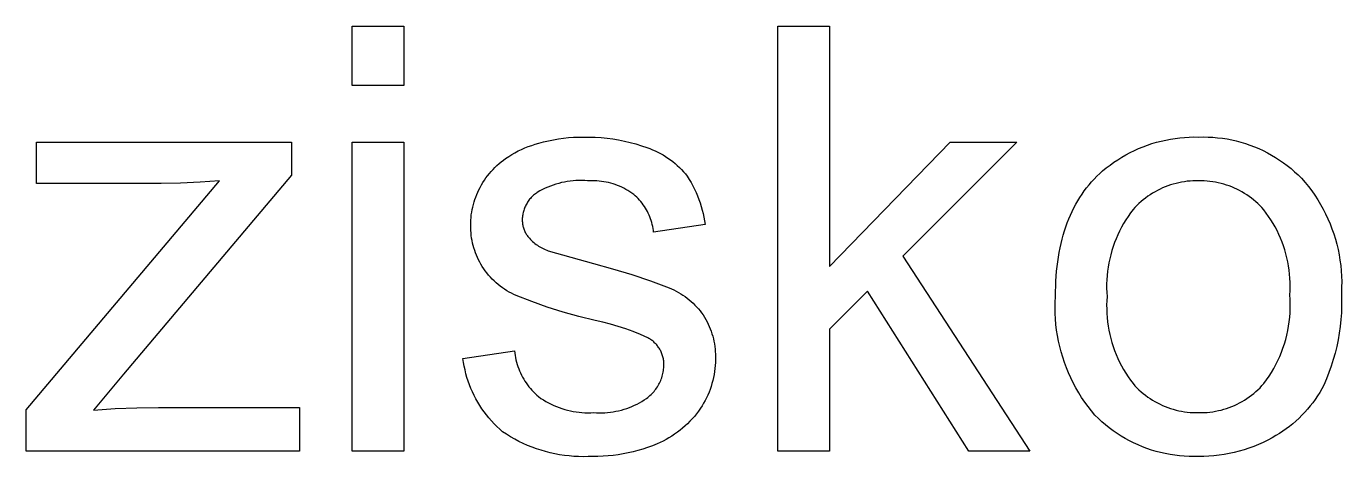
# Model space of a CAD drawing. Header units: millimetres. Extents: x 373 to 3451, y -552 to 1598.
# Drawn here: x 2489.3 to 2554.9, y -416.7 to -395.2 of the extents above; entities that cross this region are included whole.
import ezdxf

# ---------------------------------------------------------------- set-up
doc = ezdxf.new("R2010")
doc.units = ezdxf.units.MM
doc.header["$MEASUREMENT"] = 0
doc.layers.add('Domyślny', color=7, linetype='Continuous', true_color=0x000000)

msp = doc.modelspace()

# ---------------------------------------------------------------- linework, layer by layer
at = {"layer": 'Domyślny'}
for p, q in [((2505.543, -398.19), (2505.543, -395.237)), ((2505.543, -395.237), (2508.111, -395.237)), ((2508.111, -395.237), (2508.111, -398.19)), ((2526.765, -416.423), (2526.765, -395.237)), ((2526.765, -395.237), (2529.333, -395.237)), ((2529.333, -395.237), (2529.333, -407.212)), ((2508.111, -398.19), (2505.543, -398.19)), ((2489.814, -403.069), (2489.814, -401.015)), ((2489.814, -401.015), (2502.526, -401.015)), ((2502.526, -401.015), (2502.526, -402.652)), ((2505.543, -416.423), (2505.543, -401.015)), ((2505.543, -401.015), (2508.111, -401.015)), ((2508.111, -401.015), (2508.111, -416.423)), ((2514.149, -401.301), (2514.318, -401.234)), ((2514.318, -401.234), (2514.489, -401.172)), ((2514.489, -401.172), (2514.663, -401.117)), ((2514.663, -401.117), (2514.838, -401.067)), ((2514.838, -401.067), (2515.081, -401.001)), ((2515.081, -401.001), (2515.326, -400.943)), ((2515.326, -400.943), (2515.573, -400.892)), ((2515.573, -400.892), (2515.821, -400.85)), ((2515.821, -400.85), (2516.07, -400.815)), ((2516.07, -400.815), (2516.321, -400.789)), ((2516.321, -400.789), (2516.572, -400.771)), ((2516.572, -400.771), (2516.823, -400.76)), ((2516.823, -400.76), (2517.075, -400.758)), ((2517.075, -400.758), (2517.368, -400.757)), ((2517.368, -400.757), (2517.661, -400.766)), ((2517.661, -400.766), (2517.953, -400.785)), ((2517.953, -400.785), (2518.244, -400.814)), ((2518.244, -400.814), (2518.535, -400.852)), ((2518.535, -400.852), (2518.824, -400.901)), ((2518.824, -400.901), (2519.111, -400.959)), ((2519.111, -400.959), (2519.396, -401.026)), ((2519.396, -401.026), (2519.678, -401.103)), ((2519.678, -401.103), (2519.958, -401.19)), ((2519.958, -401.19), (2520.235, -401.286)), ((2529.333, -407.212), (2535.354, -401.015)), ((2538.67, -401.015), (2532.985, -406.695)), ((2535.354, -401.015), (2538.67, -401.015)), ((2544.96, -401.243), (2545.181, -401.161)), ((2545.181, -401.161), (2545.405, -401.086)), ((2545.405, -401.086), (2545.631, -401.018)), ((2545.631, -401.018), (2545.859, -400.958)), ((2545.859, -400.958), (2546.089, -400.906)), ((2546.089, -400.906), (2546.321, -400.861)), ((2546.321, -400.861), (2546.554, -400.825)), ((2546.554, -400.825), (2546.788, -400.796)), ((2546.788, -400.796), (2547.023, -400.774)), ((2547.023, -400.774), (2547.259, -400.761)), ((2547.259, -400.761), (2547.495, -400.756)), ((2547.495, -400.756), (2547.731, -400.758)), ((2547.731, -400.758), (2547.968, -400.754)), ((2547.968, -400.754), (2548.205, -400.758)), ((2548.205, -400.758), (2548.441, -400.77)), ((2548.441, -400.77), (2548.677, -400.791)), ((2548.677, -400.791), (2548.913, -400.819)), ((2548.913, -400.819), (2549.147, -400.856)), ((2549.147, -400.856), (2549.379, -400.901)), ((2549.379, -400.901), (2549.61, -400.954)), ((2549.61, -400.954), (2549.839, -401.015)), ((2549.839, -401.015), (2550.066, -401.084)), ((2550.066, -401.084), (2550.29, -401.16)), ((2550.29, -401.16), (2550.512, -401.245)), ((2513.079, -401.906), (2513.191, -401.823)), ((2513.191, -401.823), (2513.343, -401.723)), ((2513.343, -401.723), (2513.498, -401.628)), ((2513.498, -401.628), (2513.656, -401.538)), ((2513.656, -401.538), (2513.818, -401.453)), ((2513.818, -401.453), (2513.982, -401.374)), ((2513.982, -401.374), (2514.149, -401.301)), ((2520.235, -401.286), (2520.373, -401.335)), ((2520.373, -401.335), (2520.51, -401.39)), ((2520.51, -401.39), (2520.644, -401.449)), ((2520.644, -401.449), (2520.777, -401.512)), ((2520.777, -401.512), (2520.907, -401.581)), ((2520.907, -401.581), (2521.035, -401.653)), ((2521.035, -401.653), (2521.16, -401.73)), ((2521.16, -401.73), (2521.283, -401.811)), ((2521.283, -401.811), (2521.403, -401.896)), ((2543.506, -402.019), (2543.702, -401.888)), ((2543.702, -401.888), (2543.902, -401.763)), ((2543.902, -401.763), (2544.107, -401.645)), ((2544.107, -401.645), (2544.315, -401.534)), ((2544.315, -401.534), (2544.527, -401.43)), ((2544.527, -401.43), (2544.742, -401.333)), ((2544.742, -401.333), (2544.96, -401.243)), ((2550.512, -401.245), (2550.73, -401.337)), ((2550.73, -401.337), (2550.945, -401.437)), ((2550.945, -401.437), (2551.157, -401.544)), ((2551.157, -401.544), (2551.364, -401.658)), ((2551.364, -401.658), (2551.568, -401.779)), ((2551.568, -401.779), (2551.767, -401.908)), ((2512.379, -402.578), (2512.47, -402.472)), ((2512.47, -402.472), (2512.563, -402.37)), ((2512.563, -402.37), (2512.66, -402.27)), ((2512.66, -402.27), (2512.76, -402.174)), ((2512.76, -402.174), (2512.863, -402.081)), ((2512.863, -402.081), (2512.97, -401.992)), ((2512.97, -401.992), (2513.079, -401.906)), ((2521.403, -401.896), (2521.519, -401.985)), ((2521.519, -401.985), (2521.633, -402.079)), ((2521.633, -402.079), (2521.743, -402.176)), ((2521.743, -402.176), (2521.85, -402.276)), ((2521.85, -402.276), (2521.954, -402.381)), ((2521.954, -402.381), (2522.054, -402.489)), ((2522.054, -402.489), (2522.15, -402.6)), ((2542.801, -402.581), (2542.946, -402.451)), ((2542.946, -402.451), (2543.128, -402.301)), ((2543.128, -402.301), (2543.314, -402.157)), ((2543.314, -402.157), (2543.506, -402.019)), ((2551.767, -401.908), (2551.962, -402.043)), ((2551.962, -402.043), (2552.151, -402.185)), ((2552.151, -402.185), (2552.336, -402.334)), ((2552.336, -402.334), (2552.515, -402.489)), ((2552.515, -402.489), (2552.689, -402.65)), ((2489.3, -414.367), (2498.93, -402.941)), ((2496.021, -403.069), (2489.814, -403.069)), ((2502.526, -402.652), (2494.151, -412.587)), ((2496.992, -403.051), (2496.021, -403.069)), ((2497.962, -403.009), (2496.992, -403.051)), ((2498.93, -402.941), (2497.962, -403.009)), ((2511.917, -403.27), (2511.984, -403.148)), ((2511.984, -403.148), (2512.056, -403.029)), ((2512.056, -403.029), (2512.131, -402.913)), ((2512.131, -402.913), (2512.21, -402.798)), ((2512.21, -402.798), (2512.293, -402.687)), ((2512.293, -402.687), (2512.379, -402.578)), ((2515.559, -403.151), (2515.422, -403.201)), ((2515.697, -403.107), (2515.559, -403.151)), ((2515.837, -403.067), (2515.697, -403.107)), ((2515.978, -403.032), (2515.837, -403.067)), ((2516.12, -403.002), (2515.978, -403.032)), ((2516.263, -402.977), (2516.12, -403.002)), ((2516.407, -402.957), (2516.263, -402.977)), ((2516.552, -402.941), (2516.407, -402.957)), ((2516.697, -402.931), (2516.552, -402.941)), ((2516.842, -402.926), (2516.697, -402.931)), ((2516.987, -402.926), (2516.842, -402.926)), ((2517.133, -402.931), (2516.987, -402.926)), ((2517.278, -402.941), (2517.133, -402.931)), ((2517.394, -402.935), (2517.278, -402.941)), ((2517.511, -402.934), (2517.394, -402.935)), ((2517.628, -402.936), (2517.511, -402.934)), ((2517.744, -402.942), (2517.628, -402.936)), ((2517.86, -402.953), (2517.744, -402.942)), ((2517.976, -402.967), (2517.86, -402.953)), ((2518.092, -402.984), (2517.976, -402.967)), ((2518.206, -403.006), (2518.092, -402.984)), ((2518.32, -403.032), (2518.206, -403.006)), ((2518.433, -403.061), (2518.32, -403.032)), ((2518.545, -403.094), (2518.433, -403.061)), ((2518.656, -403.13), (2518.545, -403.094)), ((2518.765, -403.171), (2518.656, -403.13)), ((2518.873, -403.215), (2518.765, -403.171)), ((2522.15, -402.6), (2522.242, -402.714)), ((2522.242, -402.714), (2522.342, -402.87)), ((2522.342, -402.87), (2522.436, -403.03)), ((2522.436, -403.03), (2522.525, -403.192)), ((2522.525, -403.192), (2522.609, -403.357)), ((2542.147, -403.292), (2542.269, -403.141)), ((2542.269, -403.141), (2542.395, -402.995)), ((2542.395, -402.995), (2542.526, -402.853)), ((2542.526, -402.853), (2542.661, -402.715)), ((2542.661, -402.715), (2542.801, -402.581)), ((2546.2, -403.191), (2546.068, -403.241)), ((2546.334, -403.145), (2546.2, -403.191)), ((2546.47, -403.103), (2546.334, -403.145)), ((2546.607, -403.067), (2546.47, -403.103)), ((2546.745, -403.034), (2546.607, -403.067)), ((2546.884, -403.007), (2546.745, -403.034)), ((2547.024, -402.984), (2546.884, -403.007)), ((2547.165, -402.966), (2547.024, -402.984)), ((2547.306, -402.953), (2547.165, -402.966)), ((2547.447, -402.944), (2547.306, -402.953)), ((2547.589, -402.94), (2547.447, -402.944)), ((2547.731, -402.941), (2547.589, -402.94)), ((2547.872, -402.941), (2547.731, -402.941)), ((2548.013, -402.945), (2547.872, -402.941)), ((2548.153, -402.954), (2548.013, -402.945)), ((2548.294, -402.968), (2548.153, -402.954)), ((2548.433, -402.987), (2548.294, -402.968)), ((2548.572, -403.01), (2548.433, -402.987)), ((2548.711, -403.038), (2548.572, -403.01)), ((2548.848, -403.071), (2548.711, -403.038)), ((2548.984, -403.108), (2548.848, -403.071)), ((2549.119, -403.15), (2548.984, -403.108)), ((2549.252, -403.196), (2549.119, -403.15)), ((2549.383, -403.247), (2549.252, -403.196)), ((2552.689, -402.65), (2552.858, -402.817)), ((2552.858, -402.817), (2553.034, -403.02)), ((2553.034, -403.02), (2553.203, -403.229)), ((2511.656, -403.872), (2511.7, -403.748)), ((2511.7, -403.748), (2511.748, -403.626)), ((2511.748, -403.626), (2511.801, -403.505)), ((2511.801, -403.505), (2511.857, -403.387)), ((2511.857, -403.387), (2511.917, -403.27)), ((2514.425, -403.818), (2514.388, -403.862)), ((2514.463, -403.775), (2514.425, -403.818)), ((2514.503, -403.734), (2514.463, -403.775)), ((2514.544, -403.694), (2514.503, -403.734)), ((2514.587, -403.656), (2514.544, -403.694)), ((2514.63, -403.619), (2514.587, -403.656)), ((2514.675, -403.583), (2514.63, -403.619)), ((2514.721, -403.549), (2514.675, -403.583)), ((2514.769, -403.517), (2514.721, -403.549)), ((2514.895, -403.445), (2514.769, -403.517)), ((2515.024, -403.377), (2514.895, -403.445)), ((2515.154, -403.314), (2515.024, -403.377)), ((2515.287, -403.255), (2515.154, -403.314)), ((2515.422, -403.201), (2515.287, -403.255)), ((2518.98, -403.263), (2518.873, -403.215)), ((2519.085, -403.314), (2518.98, -403.263)), ((2519.188, -403.368), (2519.085, -403.314)), ((2519.289, -403.426), (2519.188, -403.368)), ((2519.389, -403.488), (2519.289, -403.426)), ((2519.486, -403.552), (2519.389, -403.488)), ((2519.581, -403.62), (2519.486, -403.552)), ((2519.655, -403.686), (2519.581, -403.62)), ((2519.727, -403.755), (2519.655, -403.686)), ((2519.796, -403.826), (2519.727, -403.755)), ((2519.863, -403.899), (2519.796, -403.826)), ((2522.609, -403.357), (2522.687, -403.525)), ((2522.687, -403.525), (2522.76, -403.695)), ((2522.76, -403.695), (2522.827, -403.868)), ((2541.707, -403.938), (2541.81, -403.77)), ((2541.81, -403.77), (2541.918, -403.607)), ((2541.918, -403.607), (2542.03, -403.447)), ((2542.03, -403.447), (2542.147, -403.292)), ((2545.084, -403.798), (2544.972, -403.885)), ((2545.198, -403.714), (2545.084, -403.798)), ((2545.315, -403.634), (2545.198, -403.714)), ((2545.435, -403.558), (2545.315, -403.634)), ((2545.557, -403.486), (2545.435, -403.558)), ((2545.682, -403.419), (2545.557, -403.486)), ((2545.808, -403.355), (2545.682, -403.419)), ((2545.937, -403.296), (2545.808, -403.355)), ((2546.068, -403.241), (2545.937, -403.296)), ((2549.513, -403.302), (2549.383, -403.247)), ((2549.641, -403.362), (2549.513, -403.302)), ((2549.767, -403.425), (2549.641, -403.362)), ((2549.89, -403.493), (2549.767, -403.425)), ((2550.012, -403.565), (2549.89, -403.493)), ((2550.131, -403.641), (2550.012, -403.565)), ((2550.247, -403.721), (2550.131, -403.641)), ((2550.36, -403.805), (2550.247, -403.721)), ((2550.471, -403.893), (2550.36, -403.805)), ((2553.203, -403.229), (2553.365, -403.444)), ((2553.365, -403.444), (2553.519, -403.664)), ((2553.519, -403.664), (2553.666, -403.889)), ((2511.48, -404.638), (2511.499, -404.508)), ((2511.499, -404.508), (2511.522, -404.379)), ((2511.522, -404.379), (2511.549, -404.25)), ((2511.549, -404.25), (2511.581, -404.123)), ((2511.581, -404.123), (2511.616, -403.997)), ((2511.616, -403.997), (2511.656, -403.872)), ((2514.077, -404.469), (2514.062, -404.525)), ((2514.093, -404.414), (2514.077, -404.469)), ((2514.111, -404.36), (2514.093, -404.414)), ((2514.131, -404.306), (2514.111, -404.36)), ((2514.152, -404.253), (2514.131, -404.306)), ((2514.176, -404.201), (2514.152, -404.253)), ((2514.201, -404.149), (2514.176, -404.201)), ((2514.228, -404.099), (2514.201, -404.149)), ((2514.257, -404.049), (2514.228, -404.099)), ((2514.287, -404.001), (2514.257, -404.049)), ((2514.32, -403.953), (2514.287, -404.001)), ((2514.353, -403.907), (2514.32, -403.953)), ((2514.388, -403.862), (2514.353, -403.907)), ((2519.927, -403.974), (2519.863, -403.899)), ((2519.989, -404.052), (2519.927, -403.974)), ((2520.047, -404.132), (2519.989, -404.052)), ((2520.104, -404.214), (2520.047, -404.132)), ((2520.157, -404.297), (2520.104, -404.214)), ((2520.207, -404.383), (2520.157, -404.297)), ((2520.255, -404.47), (2520.207, -404.383)), ((2520.299, -404.559), (2520.255, -404.47)), ((2522.827, -403.868), (2522.888, -404.042)), ((2522.888, -404.042), (2522.944, -404.219)), ((2522.944, -404.219), (2522.994, -404.397)), ((2522.994, -404.397), (2523.038, -404.577)), ((2541.34, -404.653), (2541.425, -404.468)), ((2541.425, -404.468), (2541.514, -404.287)), ((2541.514, -404.287), (2541.608, -404.111)), ((2541.608, -404.111), (2541.707, -403.938)), ((2544.462, -404.376), (2544.336, -404.545)), ((2544.558, -404.271), (2544.462, -404.376)), ((2544.656, -404.17), (2544.558, -404.271)), ((2544.758, -404.071), (2544.656, -404.17)), ((2544.864, -403.977), (2544.758, -404.071)), ((2544.972, -403.885), (2544.864, -403.977)), ((2550.578, -403.984), (2550.471, -403.893)), ((2550.682, -404.079), (2550.578, -403.984)), ((2550.784, -404.177), (2550.682, -404.079)), ((2550.881, -404.279), (2550.784, -404.177)), ((2550.976, -404.383), (2550.881, -404.279)), ((2551.101, -404.548), (2550.976, -404.383)), ((2553.666, -403.889), (2553.804, -404.12)), ((2553.804, -404.12), (2553.935, -404.354)), ((2553.935, -404.354), (2554.058, -404.594)), ((2511.449, -405.162), (2511.451, -405.031)), ((2511.45, -405.289), (2511.449, -405.162)), ((2511.451, -405.031), (2511.456, -404.899)), ((2511.456, -404.899), (2511.466, -404.769)), ((2511.466, -404.769), (2511.48, -404.638)), ((2514.02, -404.808), (2514.017, -404.865)), ((2514.017, -404.865), (2514.018, -404.913)), ((2514.018, -404.913), (2514.02, -404.961)), ((2514.025, -404.751), (2514.02, -404.808)), ((2514.02, -404.961), (2514.024, -405.008)), ((2514.024, -405.008), (2514.029, -405.056)), ((2514.031, -404.694), (2514.025, -404.751)), ((2514.029, -405.056), (2514.036, -405.103)), ((2514.04, -404.637), (2514.031, -404.694)), ((2514.036, -405.103), (2514.045, -405.15)), ((2514.05, -404.581), (2514.04, -404.637)), ((2514.045, -405.15), (2514.056, -405.197)), ((2514.062, -404.525), (2514.05, -404.581)), ((2520.34, -404.649), (2520.299, -404.559)), ((2520.378, -404.74), (2520.34, -404.649)), ((2520.413, -404.833), (2520.378, -404.74)), ((2520.445, -404.927), (2520.413, -404.833)), ((2520.473, -405.022), (2520.445, -404.927)), ((2520.499, -405.118), (2520.473, -405.022)), ((2520.52, -405.215), (2520.499, -405.118)), ((2523.134, -405.124), (2520.566, -405.509)), ((2523.038, -404.577), (2523.076, -404.758)), ((2523.076, -404.758), (2523.108, -404.94)), ((2523.108, -404.94), (2523.134, -405.124)), ((2541.113, -405.234), (2541.184, -405.036)), ((2541.184, -405.036), (2541.259, -404.843)), ((2541.259, -404.843), (2541.34, -404.653)), ((2543.993, -405.074), (2543.891, -405.258)), ((2544.102, -404.894), (2543.993, -405.074)), ((2544.216, -404.717), (2544.102, -404.894)), ((2544.336, -404.545), (2544.216, -404.717)), ((2551.221, -404.716), (2551.101, -404.548)), ((2551.335, -404.888), (2551.221, -404.716)), ((2551.443, -405.064), (2551.335, -404.888)), ((2551.545, -405.243), (2551.443, -405.064)), ((2554.058, -404.594), (2554.173, -404.837)), ((2554.173, -404.837), (2554.279, -405.084)), ((2554.279, -405.084), (2554.376, -405.335)), ((2511.456, -405.416), (2511.45, -405.289)), ((2511.465, -405.542), (2511.456, -405.416)), ((2511.479, -405.669), (2511.465, -405.542)), ((2511.496, -405.794), (2511.479, -405.669)), ((2511.518, -405.919), (2511.496, -405.794)), ((2514.056, -405.197), (2514.067, -405.243)), ((2514.067, -405.243), (2514.081, -405.289)), ((2514.081, -405.289), (2514.096, -405.334)), ((2514.096, -405.334), (2514.113, -405.379)), ((2514.113, -405.379), (2514.131, -405.423)), ((2514.131, -405.423), (2514.151, -405.467)), ((2514.151, -405.467), (2514.172, -405.51)), ((2514.172, -405.51), (2514.194, -405.552)), ((2514.194, -405.552), (2514.218, -405.593)), ((2514.218, -405.593), (2514.244, -405.634)), ((2514.244, -405.634), (2514.271, -405.673)), ((2514.271, -405.673), (2514.299, -405.712)), ((2514.299, -405.712), (2514.328, -405.75)), ((2514.328, -405.75), (2514.378, -405.806)), ((2514.378, -405.806), (2514.429, -405.861)), ((2520.539, -405.312), (2520.52, -405.215)), ((2520.554, -405.41), (2520.539, -405.312)), ((2520.566, -405.509), (2520.554, -405.41)), ((2540.927, -405.854), (2540.984, -405.643)), ((2540.984, -405.643), (2541.046, -405.437)), ((2541.046, -405.437), (2541.113, -405.234)), ((2543.705, -405.635), (2543.621, -405.828)), ((2543.794, -405.445), (2543.705, -405.635)), ((2543.891, -405.258), (2543.794, -405.445)), ((2551.641, -405.426), (2551.545, -405.243)), ((2551.731, -405.612), (2551.641, -405.426)), ((2551.814, -405.801), (2551.731, -405.612)), ((2551.891, -405.992), (2551.814, -405.801)), ((2554.376, -405.335), (2554.465, -405.589)), ((2554.465, -405.589), (2554.545, -405.845)), ((2511.545, -406.044), (2511.518, -405.919)), ((2511.575, -406.167), (2511.545, -406.044)), ((2511.609, -406.289), (2511.575, -406.167)), ((2511.648, -406.41), (2511.609, -406.289)), ((2511.69, -406.53), (2511.648, -406.41)), ((2514.429, -405.861), (2514.482, -405.914)), ((2514.482, -405.914), (2514.537, -405.966)), ((2514.537, -405.966), (2514.594, -406.015)), ((2514.594, -406.015), (2514.652, -406.063)), ((2514.652, -406.063), (2514.712, -406.109)), ((2514.712, -406.109), (2514.773, -406.152)), ((2514.773, -406.152), (2514.835, -406.194)), ((2514.835, -406.194), (2514.899, -406.233)), ((2514.899, -406.233), (2514.965, -406.271)), ((2514.965, -406.271), (2515.031, -406.306)), ((2515.031, -406.306), (2515.099, -406.339)), ((2515.099, -406.339), (2515.167, -406.369)), ((2515.167, -406.369), (2515.237, -406.398)), ((2515.237, -406.398), (2515.307, -406.424)), ((2515.307, -406.424), (2517.562, -407.07)), ((2540.782, -406.513), (2540.826, -406.289)), ((2540.826, -406.289), (2540.874, -406.069)), ((2540.874, -406.069), (2540.927, -405.854)), ((2543.41, -406.423), (2543.353, -406.625)), ((2543.474, -406.222), (2543.41, -406.423)), ((2543.544, -406.024), (2543.474, -406.222)), ((2543.621, -405.828), (2543.544, -406.024)), ((2551.962, -406.186), (2551.891, -405.992)), ((2552.026, -406.383), (2551.962, -406.186)), ((2552.083, -406.581), (2552.026, -406.383)), ((2554.545, -405.845), (2554.616, -406.105)), ((2554.616, -406.105), (2554.679, -406.366)), ((2554.679, -406.366), (2554.732, -406.63)), ((2511.737, -406.648), (2511.69, -406.53)), ((2511.787, -406.765), (2511.737, -406.648)), ((2511.841, -406.879), (2511.787, -406.765)), ((2511.899, -406.992), (2511.841, -406.879)), ((2511.961, -407.103), (2511.899, -406.992)), ((2512.026, -407.212), (2511.961, -407.103)), ((2517.562, -407.07), (2518.522, -407.325)), ((2532.985, -406.695), (2539.312, -416.423)), ((2540.679, -407.209), (2540.709, -406.973)), ((2540.709, -406.973), (2540.743, -406.741)), ((2540.743, -406.741), (2540.782, -406.513)), ((2543.26, -407.036), (2543.223, -407.243)), ((2543.303, -406.83), (2543.26, -407.036)), ((2543.353, -406.625), (2543.303, -406.83)), ((2552.134, -406.781), (2552.083, -406.581)), ((2552.178, -406.983), (2552.134, -406.781)), ((2552.215, -407.186), (2552.178, -406.983)), ((2554.732, -406.63), (2554.776, -406.895)), ((2554.776, -406.895), (2554.811, -407.162)), ((2512.1, -407.323), (2512.026, -407.212)), ((2512.177, -407.432), (2512.1, -407.323)), ((2512.259, -407.537), (2512.177, -407.432)), ((2512.343, -407.64), (2512.259, -407.537)), ((2512.432, -407.74), (2512.343, -407.64)), ((2512.523, -407.837), (2512.432, -407.74)), ((2518.522, -407.325), (2519.473, -407.611)), ((2519.473, -407.611), (2520.414, -407.927)), ((2540.617, -407.945), (2540.633, -407.695)), ((2540.633, -407.695), (2540.654, -407.45)), ((2540.654, -407.45), (2540.679, -407.209)), ((2543.171, -407.66), (2543.156, -407.87)), ((2543.194, -407.451), (2543.171, -407.66)), ((2543.223, -407.243), (2543.194, -407.451)), ((2552.245, -407.39), (2552.215, -407.186)), ((2552.268, -407.596), (2552.245, -407.39)), ((2552.285, -407.801), (2552.268, -407.596)), ((2554.811, -407.162), (2554.837, -407.429)), ((2554.837, -407.429), (2554.854, -407.698)), ((2554.854, -407.698), (2554.861, -407.967)), ((2512.618, -407.93), (2512.523, -407.837)), ((2512.716, -408.021), (2512.618, -407.93)), ((2512.817, -408.107), (2512.716, -408.021)), ((2512.921, -408.19), (2512.817, -408.107)), ((2513.028, -408.27), (2512.921, -408.19)), ((2513.138, -408.346), (2513.028, -408.27)), ((2513.25, -408.418), (2513.138, -408.346)), ((2513.365, -408.486), (2513.25, -408.418)), ((2520.414, -407.927), (2521.345, -408.272)), ((2521.345, -408.272), (2521.464, -408.323)), ((2521.464, -408.323), (2521.581, -408.378)), ((2521.581, -408.378), (2521.696, -408.438)), ((2521.696, -408.438), (2521.808, -408.501)), ((2531.235, -408.438), (2529.333, -410.34)), ((2536.275, -416.423), (2531.235, -408.438)), ((2540.599, -408.457), (2540.606, -408.199)), ((2540.606, -408.199), (2540.617, -407.945)), ((2543.147, -408.08), (2543.146, -408.291)), ((2543.146, -408.291), (2543.152, -408.501)), ((2543.156, -407.87), (2543.147, -408.08)), ((2552.281, -408.627), (2552.292, -408.421)), ((2552.294, -408.008), (2552.285, -407.801)), ((2552.292, -408.421), (2552.297, -408.214)), ((2552.297, -408.214), (2552.294, -408.008)), ((2554.86, -408.236), (2554.849, -408.504)), ((2554.861, -407.967), (2554.86, -408.236)), ((2513.482, -408.55), (2513.365, -408.486)), ((2513.601, -408.61), (2513.482, -408.55)), ((2513.722, -408.666), (2513.601, -408.61)), ((2514.489, -408.966), (2513.722, -408.666)), ((2515.267, -409.241), (2514.489, -408.966)), ((2521.808, -408.501), (2521.919, -408.568)), ((2521.919, -408.568), (2522.027, -408.638)), ((2522.027, -408.638), (2522.133, -408.712)), ((2522.133, -408.712), (2522.237, -408.79)), ((2522.237, -408.79), (2522.337, -408.871)), ((2522.337, -408.871), (2522.435, -408.955)), ((2522.435, -408.955), (2522.53, -409.043)), ((2522.53, -409.043), (2522.622, -409.134)), ((2540.577, -409.274), (2540.582, -408.996)), ((2540.582, -408.996), (2540.596, -408.719)), ((2540.596, -408.719), (2540.599, -408.457)), ((2543.152, -408.921), (2543.146, -409.132)), ((2543.152, -408.501), (2543.164, -408.711)), ((2543.164, -408.711), (2543.152, -408.921)), ((2552.295, -408.851), (2552.281, -408.627)), ((2552.301, -409.075), (2552.295, -408.851)), ((2552.299, -409.299), (2552.301, -409.075)), ((2554.849, -408.504), (2554.859, -408.844)), ((2554.859, -408.844), (2554.858, -409.183)), ((2516.053, -409.49), (2515.267, -409.241)), ((2516.846, -409.713), (2516.053, -409.49)), ((2517.647, -409.911), (2516.846, -409.713)), ((2522.622, -409.134), (2522.711, -409.228)), ((2522.711, -409.228), (2522.797, -409.324)), ((2522.797, -409.324), (2522.88, -409.424)), ((2522.88, -409.424), (2522.959, -409.526)), ((2522.959, -409.526), (2523.035, -409.631)), ((2523.035, -409.631), (2523.103, -409.741)), ((2523.103, -409.741), (2523.168, -409.853)), ((2540.582, -409.552), (2540.577, -409.274)), ((2540.596, -409.829), (2540.582, -409.552)), ((2543.146, -409.132), (2543.148, -409.343)), ((2543.148, -409.343), (2543.156, -409.553)), ((2543.156, -409.553), (2543.172, -409.763)), ((2552.247, -409.97), (2552.272, -409.747)), ((2552.272, -409.747), (2552.289, -409.523)), ((2552.289, -409.523), (2552.299, -409.299)), ((2554.846, -409.522), (2554.822, -409.861)), ((2554.858, -409.183), (2554.846, -409.522)), ((2518.035, -409.995), (2517.647, -409.911)), ((2518.42, -410.093), (2518.035, -409.995)), ((2518.802, -410.203), (2518.42, -410.093)), ((2519.179, -410.326), (2518.802, -410.203)), ((2519.553, -410.461), (2519.179, -410.326)), ((2523.168, -409.853), (2523.229, -409.968)), ((2523.229, -409.968), (2523.287, -410.084)), ((2523.287, -410.084), (2523.34, -410.202)), ((2523.34, -410.202), (2523.389, -410.322)), ((2523.389, -410.322), (2523.434, -410.444)), ((2529.333, -410.34), (2529.333, -416.423)), ((2540.62, -410.106), (2540.596, -409.829)), ((2540.652, -410.382), (2540.62, -410.106)), ((2540.695, -410.656), (2540.652, -410.382)), ((2543.172, -409.763), (2543.194, -409.973)), ((2543.194, -409.973), (2543.224, -410.182)), ((2543.224, -410.182), (2543.26, -410.389)), ((2543.26, -410.389), (2543.303, -410.596)), ((2552.125, -410.631), (2552.173, -410.412)), ((2552.173, -410.412), (2552.214, -410.192)), ((2552.214, -410.192), (2552.247, -409.97)), ((2554.786, -410.198), (2554.74, -410.535)), ((2554.822, -409.861), (2554.786, -410.198)), ((2519.921, -410.609), (2519.553, -410.461)), ((2520.285, -410.769), (2519.921, -410.609)), ((2520.33, -410.795), (2520.285, -410.769)), ((2520.374, -410.821), (2520.33, -410.795)), ((2520.417, -410.85), (2520.374, -410.821)), ((2520.459, -410.879), (2520.417, -410.85)), ((2520.5, -410.91), (2520.459, -410.879)), ((2520.54, -410.943), (2520.5, -410.91)), ((2520.578, -410.977), (2520.54, -410.943)), ((2520.616, -411.012), (2520.578, -410.977)), ((2520.652, -411.048), (2520.616, -411.012)), ((2520.688, -411.086), (2520.652, -411.048)), ((2523.434, -410.444), (2523.475, -410.567)), ((2523.475, -410.567), (2523.512, -410.692)), ((2523.512, -410.692), (2523.544, -410.817)), ((2523.544, -410.817), (2523.572, -410.944)), ((2523.572, -410.944), (2523.596, -411.071)), ((2540.746, -410.929), (2540.695, -410.656)), ((2540.807, -411.201), (2540.746, -410.929)), ((2543.303, -410.596), (2543.353, -410.8)), ((2543.353, -410.8), (2543.41, -411.003)), ((2543.41, -411.003), (2543.474, -411.204)), ((2551.936, -411.277), (2552.006, -411.064)), ((2552.006, -411.064), (2552.07, -410.849)), ((2552.07, -410.849), (2552.125, -410.631)), ((2554.682, -410.869), (2554.613, -411.201)), ((2554.74, -410.535), (2554.682, -410.869)), ((2511.064, -411.801), (2513.632, -411.415)), ((2513.632, -411.415), (2513.645, -411.53)), ((2513.645, -411.53), (2513.662, -411.644)), ((2513.662, -411.644), (2513.683, -411.757)), ((2520.721, -411.124), (2520.688, -411.086)), ((2520.754, -411.164), (2520.721, -411.124)), ((2520.785, -411.205), (2520.754, -411.164)), ((2520.815, -411.247), (2520.785, -411.205)), ((2520.843, -411.29), (2520.815, -411.247)), ((2520.87, -411.334), (2520.843, -411.29)), ((2520.895, -411.379), (2520.87, -411.334)), ((2520.919, -411.424), (2520.895, -411.379)), ((2520.941, -411.471), (2520.919, -411.424)), ((2520.962, -411.518), (2520.941, -411.471)), ((2520.981, -411.566), (2520.962, -411.518)), ((2520.998, -411.614), (2520.981, -411.566)), ((2521.014, -411.663), (2520.998, -411.614)), ((2521.028, -411.712), (2521.014, -411.663)), ((2521.041, -411.762), (2521.028, -411.712)), ((2523.596, -411.071), (2523.616, -411.2)), ((2523.616, -411.2), (2523.631, -411.328)), ((2523.631, -411.328), (2523.642, -411.458)), ((2523.642, -411.458), (2523.648, -411.587)), ((2523.65, -411.717), (2523.647, -411.847)), ((2523.648, -411.587), (2523.65, -411.717)), ((2540.876, -411.469), (2540.807, -411.201)), ((2540.955, -411.736), (2540.876, -411.469)), ((2543.474, -411.204), (2543.545, -411.403)), ((2543.545, -411.403), (2543.621, -411.599)), ((2543.621, -411.599), (2543.705, -411.792)), ((2551.68, -411.899), (2551.773, -411.695)), ((2551.773, -411.695), (2551.858, -411.487)), ((2551.858, -411.487), (2551.936, -411.277)), ((2554.533, -411.531), (2554.441, -411.858)), ((2554.613, -411.201), (2554.533, -411.531)), ((2511.092, -411.992), (2511.064, -411.801)), ((2511.125, -412.182), (2511.092, -411.992)), ((2511.166, -412.37), (2511.125, -412.182)), ((2511.212, -412.558), (2511.166, -412.37)), ((2513.683, -411.757), (2513.707, -411.869)), ((2513.707, -411.869), (2513.736, -411.981)), ((2513.736, -411.981), (2513.768, -412.091)), ((2513.768, -412.091), (2513.803, -412.201)), ((2513.803, -412.201), (2513.843, -412.309)), ((2513.843, -412.309), (2513.885, -412.416)), ((2521.051, -411.813), (2521.041, -411.762)), ((2521.06, -411.863), (2521.051, -411.813)), ((2521.055, -412.406), (2521.065, -412.335)), ((2521.068, -411.914), (2521.06, -411.863)), ((2521.065, -412.335), (2521.072, -412.263)), ((2521.073, -411.965), (2521.068, -411.914)), ((2521.072, -412.263), (2521.077, -412.192)), ((2521.077, -412.017), (2521.073, -411.965)), ((2521.079, -412.068), (2521.077, -412.017)), ((2521.077, -412.192), (2521.079, -412.12)), ((2521.079, -412.12), (2521.079, -412.068)), ((2523.623, -412.302), (2523.604, -412.454)), ((2523.636, -412.151), (2523.623, -412.302)), ((2523.644, -411.999), (2523.636, -412.151)), ((2523.647, -411.847), (2523.644, -411.999)), ((2541.043, -411.999), (2540.955, -411.736)), ((2541.14, -412.26), (2541.043, -411.999)), ((2541.245, -412.517), (2541.14, -412.26)), ((2543.705, -411.792), (2543.795, -411.983)), ((2543.795, -411.983), (2543.891, -412.171)), ((2543.891, -412.171), (2543.993, -412.355)), ((2543.993, -412.355), (2544.102, -412.535)), ((2551.361, -412.491), (2551.474, -412.298)), ((2551.474, -412.298), (2551.581, -412.1)), ((2551.581, -412.1), (2551.68, -411.899)), ((2554.339, -412.182), (2554.226, -412.502)), ((2554.441, -411.858), (2554.339, -412.182)), ((2494.151, -412.587), (2492.651, -414.369)), ((2511.265, -412.743), (2511.212, -412.558)), ((2511.324, -412.927), (2511.265, -412.743)), ((2511.389, -413.108), (2511.324, -412.927)), ((2513.885, -412.416), (2513.932, -412.521)), ((2513.932, -412.521), (2513.982, -412.625)), ((2513.982, -412.625), (2514.035, -412.726)), ((2514.035, -412.726), (2514.092, -412.827)), ((2514.092, -412.827), (2514.152, -412.925)), ((2514.152, -412.925), (2514.215, -413.021)), ((2514.215, -413.021), (2514.282, -413.115)), ((2520.828, -413.086), (2520.861, -413.022)), ((2520.861, -413.022), (2520.892, -412.957)), ((2520.892, -412.957), (2520.92, -412.891)), ((2520.92, -412.891), (2520.947, -412.824)), ((2520.947, -412.824), (2520.971, -412.756)), ((2520.971, -412.756), (2520.992, -412.687)), ((2520.992, -412.687), (2521.012, -412.618)), ((2521.012, -412.618), (2521.029, -412.548)), ((2521.029, -412.548), (2521.043, -412.477)), ((2521.043, -412.477), (2521.055, -412.406)), ((2523.516, -412.901), (2523.476, -413.048)), ((2523.55, -412.753), (2523.516, -412.901)), ((2523.58, -412.604), (2523.55, -412.753)), ((2523.604, -412.454), (2523.58, -412.604)), ((2541.359, -412.77), (2541.245, -412.517)), ((2541.482, -413.019), (2541.359, -412.77)), ((2541.613, -413.264), (2541.482, -413.019)), ((2544.102, -412.535), (2544.216, -412.712)), ((2544.216, -412.712), (2544.336, -412.886)), ((2544.336, -412.886), (2544.462, -413.054)), ((2550.983, -413.047), (2551.115, -412.867)), ((2551.115, -412.867), (2551.242, -412.681)), ((2551.242, -412.681), (2551.361, -412.491)), ((2554.102, -412.818), (2553.968, -413.13)), ((2554.226, -412.502), (2554.102, -412.818)), ((2511.46, -413.288), (2511.389, -413.108)), ((2511.538, -413.465), (2511.46, -413.288)), ((2511.621, -413.639), (2511.538, -413.465)), ((2511.71, -413.81), (2511.621, -413.639)), ((2514.282, -413.115), (2514.352, -413.206)), ((2514.352, -413.206), (2514.424, -413.296)), ((2514.424, -413.296), (2514.5, -413.382)), ((2514.5, -413.382), (2514.578, -413.466)), ((2514.578, -413.466), (2514.66, -413.548)), ((2514.66, -413.548), (2514.743, -413.627)), ((2514.743, -413.627), (2514.83, -413.702)), ((2520.332, -413.698), (2520.386, -413.65)), ((2520.386, -413.65), (2520.439, -413.601)), ((2520.439, -413.601), (2520.489, -413.55)), ((2520.489, -413.55), (2520.538, -413.497)), ((2520.538, -413.497), (2520.586, -413.443)), ((2520.586, -413.443), (2520.631, -413.387)), ((2520.631, -413.387), (2520.674, -413.329)), ((2520.674, -413.329), (2520.716, -413.271)), ((2520.716, -413.271), (2520.755, -413.21)), ((2520.755, -413.21), (2520.793, -413.149)), ((2520.793, -413.149), (2520.828, -413.086)), ((2523.267, -413.62), (2523.203, -413.758)), ((2523.327, -413.48), (2523.267, -413.62)), ((2523.382, -413.338), (2523.327, -413.48)), ((2523.432, -413.194), (2523.382, -413.338)), ((2523.476, -413.048), (2523.432, -413.194)), ((2541.752, -413.505), (2541.613, -413.264)), ((2541.899, -413.74), (2541.752, -413.505)), ((2544.462, -413.054), (2544.557, -413.16)), ((2544.557, -413.16), (2544.656, -413.262)), ((2544.656, -413.262), (2544.758, -413.361)), ((2544.758, -413.361), (2544.863, -413.456)), ((2544.863, -413.456), (2544.971, -413.548)), ((2544.971, -413.548), (2545.083, -413.636)), ((2545.083, -413.636), (2545.197, -413.72)), ((2550.254, -413.714), (2550.367, -413.63)), ((2550.367, -413.63), (2550.478, -413.541)), ((2550.478, -413.541), (2550.585, -413.45)), ((2550.585, -413.45), (2550.69, -413.354)), ((2550.69, -413.354), (2550.791, -413.255)), ((2550.791, -413.255), (2550.889, -413.153)), ((2550.889, -413.153), (2550.983, -413.047)), ((2553.657, -413.665), (2553.541, -413.837)), ((2553.766, -413.49), (2553.657, -413.665)), ((2553.87, -413.312), (2553.766, -413.49)), ((2553.968, -413.13), (2553.87, -413.312)), ((2492.651, -414.369), (2493.731, -414.299)), ((2493.731, -414.299), (2494.813, -414.256)), ((2494.813, -414.256), (2495.895, -414.24)), ((2495.895, -414.24), (2502.911, -414.24)), ((2502.911, -414.24), (2502.911, -416.423)), ((2511.804, -413.978), (2511.71, -413.81)), ((2511.905, -414.143), (2511.804, -413.978)), ((2512.011, -414.304), (2511.905, -414.143)), ((2512.122, -414.462), (2512.011, -414.304)), ((2514.83, -413.702), (2514.95, -413.786)), ((2514.95, -413.786), (2515.072, -413.865)), ((2515.072, -413.865), (2515.198, -413.939)), ((2515.198, -413.939), (2515.325, -414.01)), ((2515.325, -414.01), (2515.456, -414.076)), ((2515.456, -414.076), (2515.588, -414.137)), ((2515.588, -414.137), (2515.722, -414.194)), ((2515.722, -414.194), (2515.858, -414.247)), ((2515.858, -414.247), (2515.996, -414.294)), ((2515.996, -414.294), (2516.136, -414.337)), ((2516.136, -414.337), (2516.276, -414.375)), ((2518.96, -414.369), (2519.094, -414.33)), ((2519.094, -414.33), (2519.226, -414.287)), ((2519.226, -414.287), (2519.357, -414.24)), ((2519.357, -414.24), (2519.487, -414.188)), ((2519.487, -414.188), (2519.614, -414.131)), ((2519.614, -414.131), (2519.74, -414.071)), ((2519.74, -414.071), (2519.863, -414.006)), ((2519.863, -414.006), (2519.984, -413.937)), ((2519.984, -413.937), (2520.103, -413.864)), ((2520.103, -413.864), (2520.219, -413.787)), ((2520.219, -413.787), (2520.276, -413.743)), ((2520.276, -413.743), (2520.332, -413.698)), ((2522.898, -414.284), (2522.803, -414.421)), ((2522.981, -414.157), (2522.898, -414.284)), ((2523.06, -414.026), (2522.981, -414.157)), ((2523.134, -413.893), (2523.06, -414.026)), ((2523.203, -413.758), (2523.134, -413.893)), ((2542.054, -413.97), (2541.899, -413.74)), ((2542.217, -414.196), (2542.054, -413.97)), ((2542.388, -414.415), (2542.217, -414.196)), ((2545.197, -413.72), (2545.314, -413.8)), ((2545.314, -413.8), (2545.434, -413.876)), ((2545.434, -413.876), (2545.556, -413.948)), ((2545.556, -413.948), (2545.68, -414.016)), ((2545.68, -414.016), (2545.807, -414.08)), ((2545.807, -414.08), (2545.936, -414.14)), ((2545.936, -414.14), (2546.067, -414.195)), ((2546.067, -414.195), (2546.199, -414.245)), ((2546.199, -414.245), (2546.333, -414.292)), ((2546.333, -414.292), (2546.469, -414.333)), ((2546.469, -414.333), (2546.606, -414.37)), ((2548.851, -414.368), (2548.988, -414.33)), ((2548.988, -414.33), (2549.123, -414.288)), ((2549.123, -414.288), (2549.256, -414.242)), ((2549.256, -414.242), (2549.388, -414.191)), ((2549.388, -414.191), (2549.519, -414.136)), ((2549.519, -414.136), (2549.647, -414.076)), ((2549.647, -414.076), (2549.773, -414.012)), ((2549.773, -414.012), (2549.897, -413.943)), ((2549.897, -413.943), (2550.018, -413.871)), ((2550.018, -413.871), (2550.137, -413.794)), ((2550.137, -413.794), (2550.254, -413.714)), ((2553.162, -414.327), (2553.025, -414.481)), ((2553.294, -414.168), (2553.162, -414.327)), ((2553.42, -414.004), (2553.294, -414.168)), ((2553.541, -413.837), (2553.42, -414.004)), ((2489.3, -416.423), (2489.3, -414.367)), ((2512.238, -414.616), (2512.122, -414.462)), ((2512.36, -414.766), (2512.238, -414.616)), ((2512.486, -414.911), (2512.36, -414.766)), ((2512.618, -415.053), (2512.486, -414.911)), ((2516.276, -414.375), (2516.418, -414.409)), ((2516.418, -414.409), (2516.562, -414.437)), ((2516.562, -414.437), (2516.706, -414.46)), ((2516.706, -414.46), (2516.85, -414.479)), ((2516.85, -414.479), (2516.995, -414.493)), ((2516.995, -414.493), (2517.141, -414.501)), ((2517.141, -414.501), (2517.287, -414.505)), ((2517.287, -414.505), (2517.433, -414.503)), ((2517.433, -414.503), (2517.579, -414.497)), ((2517.579, -414.497), (2517.718, -414.505)), ((2517.718, -414.505), (2517.857, -414.509)), ((2517.857, -414.509), (2517.996, -414.508)), ((2517.996, -414.508), (2518.136, -414.502)), ((2518.136, -414.502), (2518.275, -414.492)), ((2518.275, -414.492), (2518.413, -414.476)), ((2518.413, -414.476), (2518.551, -414.457)), ((2518.551, -414.457), (2518.688, -414.432)), ((2518.688, -414.432), (2518.824, -414.403)), ((2518.824, -414.403), (2518.96, -414.369)), ((2522.376, -414.932), (2522.258, -415.051)), ((2522.489, -414.81), (2522.376, -414.932)), ((2522.598, -414.684), (2522.489, -414.81)), ((2522.703, -414.554), (2522.598, -414.684)), ((2522.803, -414.421), (2522.703, -414.554)), ((2542.565, -414.628), (2542.388, -414.415)), ((2542.735, -414.796), (2542.565, -414.628)), ((2542.91, -414.958), (2542.735, -414.796)), ((2543.091, -415.113), (2542.91, -414.958)), ((2546.606, -414.37), (2546.744, -414.403)), ((2546.744, -414.403), (2546.883, -414.43)), ((2546.883, -414.43), (2547.023, -414.453)), ((2547.023, -414.453), (2547.164, -414.472)), ((2547.164, -414.472), (2547.305, -414.485)), ((2547.305, -414.485), (2547.447, -414.494)), ((2547.447, -414.494), (2547.589, -414.498)), ((2547.589, -414.498), (2547.731, -414.497)), ((2547.731, -414.497), (2547.872, -414.497)), ((2547.872, -414.497), (2548.013, -414.493)), ((2548.013, -414.493), (2548.155, -414.484)), ((2548.155, -414.484), (2548.295, -414.47)), ((2548.295, -414.47), (2548.436, -414.452)), ((2548.436, -414.452), (2548.575, -414.428)), ((2548.575, -414.428), (2548.714, -414.4)), ((2548.714, -414.4), (2548.851, -414.368)), ((2552.584, -414.917), (2552.428, -415.052)), ((2552.736, -414.777), (2552.584, -414.917)), ((2552.883, -414.631), (2552.736, -414.777)), ((2553.025, -414.481), (2552.883, -414.631)), ((2512.754, -415.189), (2512.618, -415.053)), ((2512.894, -415.322), (2512.754, -415.189)), ((2513.039, -415.449), (2512.894, -415.322)), ((2513.238, -415.58), (2513.039, -415.449)), ((2513.44, -415.705), (2513.238, -415.58)), ((2521.614, -415.578), (2521.475, -415.67)), ((2521.75, -415.481), (2521.614, -415.578)), ((2521.882, -415.38), (2521.75, -415.481)), ((2522.011, -415.275), (2521.882, -415.38)), ((2522.137, -415.165), (2522.011, -415.275)), ((2522.258, -415.051), (2522.137, -415.165)), ((2543.278, -415.262), (2543.091, -415.113)), ((2543.469, -415.404), (2543.278, -415.262)), ((2543.665, -415.54), (2543.469, -415.404)), ((2543.866, -415.669), (2543.665, -415.54)), ((2551.584, -415.646), (2551.404, -415.748)), ((2551.76, -415.539), (2551.584, -415.646)), ((2551.933, -415.425), (2551.76, -415.539)), ((2552.102, -415.306), (2551.933, -415.425)), ((2552.267, -415.182), (2552.102, -415.306)), ((2552.428, -415.052), (2552.267, -415.182)), ((2513.647, -415.822), (2513.44, -415.705)), ((2513.857, -415.933), (2513.647, -415.822)), ((2514.071, -416.037), (2513.857, -415.933)), ((2514.288, -416.133), (2514.071, -416.037)), ((2514.509, -416.222), (2514.288, -416.133)), ((2514.732, -416.304), (2514.509, -416.222)), ((2514.958, -416.378), (2514.732, -416.304)), ((2520.266, -416.237), (2520.027, -416.317)), ((2520.503, -416.149), (2520.266, -416.237)), ((2520.736, -416.054), (2520.503, -416.149)), ((2520.889, -415.987), (2520.736, -416.054)), ((2521.04, -415.915), (2520.889, -415.987)), ((2521.187, -415.838), (2521.04, -415.915)), ((2521.333, -415.756), (2521.187, -415.838)), ((2521.475, -415.67), (2521.333, -415.756)), ((2544.071, -415.79), (2543.866, -415.669)), ((2544.28, -415.905), (2544.071, -415.79)), ((2544.493, -416.012), (2544.28, -415.905)), ((2544.71, -416.111), (2544.493, -416.012)), ((2544.93, -416.203), (2544.71, -416.111)), ((2545.153, -416.287), (2544.93, -416.203)), ((2545.379, -416.363), (2545.153, -416.287)), ((2550.239, -416.268), (2549.996, -416.347)), ((2550.479, -416.18), (2550.239, -416.268)), ((2550.716, -416.084), (2550.479, -416.18)), ((2550.949, -415.98), (2550.716, -416.084)), ((2551.178, -415.868), (2550.949, -415.98)), ((2551.404, -415.748), (2551.178, -415.868)), ((2502.911, -416.423), (2489.3, -416.423)), ((2508.111, -416.423), (2505.543, -416.423)), ((2515.186, -416.445), (2514.958, -416.378)), ((2515.416, -416.503), (2515.186, -416.445)), ((2515.648, -416.555), (2515.416, -416.503)), ((2515.882, -416.598), (2515.648, -416.555)), ((2516.117, -416.633), (2515.882, -416.598)), ((2516.353, -416.661), (2516.117, -416.633)), ((2516.59, -416.681), (2516.353, -416.661)), ((2516.828, -416.692), (2516.59, -416.681)), ((2517.065, -416.696), (2516.828, -416.692)), ((2517.303, -416.692), (2517.065, -416.696)), ((2517.54, -416.68), (2517.303, -416.692)), ((2517.793, -416.68), (2517.54, -416.68)), ((2518.045, -416.672), (2517.793, -416.68)), ((2518.297, -416.656), (2518.045, -416.672)), ((2518.548, -416.631), (2518.297, -416.656)), ((2518.798, -416.599), (2518.548, -416.631)), ((2519.047, -416.558), (2518.798, -416.599)), ((2519.295, -416.51), (2519.047, -416.558)), ((2519.541, -416.454), (2519.295, -416.51)), ((2519.785, -416.389), (2519.541, -416.454)), ((2520.027, -416.317), (2519.785, -416.389)), ((2529.333, -416.423), (2526.765, -416.423)), ((2539.312, -416.423), (2536.275, -416.423)), ((2545.608, -416.432), (2545.379, -416.363)), ((2545.838, -416.492), (2545.608, -416.432)), ((2546.071, -416.544), (2545.838, -416.492)), ((2546.305, -416.588), (2546.071, -416.544)), ((2546.541, -416.624), (2546.305, -416.588)), ((2546.778, -416.652), (2546.541, -416.624)), ((2547.016, -416.671), (2546.778, -416.652)), ((2547.254, -416.683), (2547.016, -416.671)), ((2547.492, -416.685), (2547.254, -416.683)), ((2547.731, -416.68), (2547.492, -416.685)), ((2547.986, -416.678), (2547.731, -416.68)), ((2548.241, -416.667), (2547.986, -416.678)), ((2548.496, -416.647), (2548.241, -416.667)), ((2548.75, -416.618), (2548.496, -416.647)), ((2549.002, -416.581), (2548.75, -416.618)), ((2549.254, -416.536), (2549.002, -416.581)), ((2549.503, -416.481), (2549.254, -416.536)), ((2549.751, -416.419), (2549.503, -416.481)), ((2549.996, -416.347), (2549.751, -416.419))]:
    msp.add_line(p, q, dxfattribs=at)

doc.saveas('drawing.dxf')
